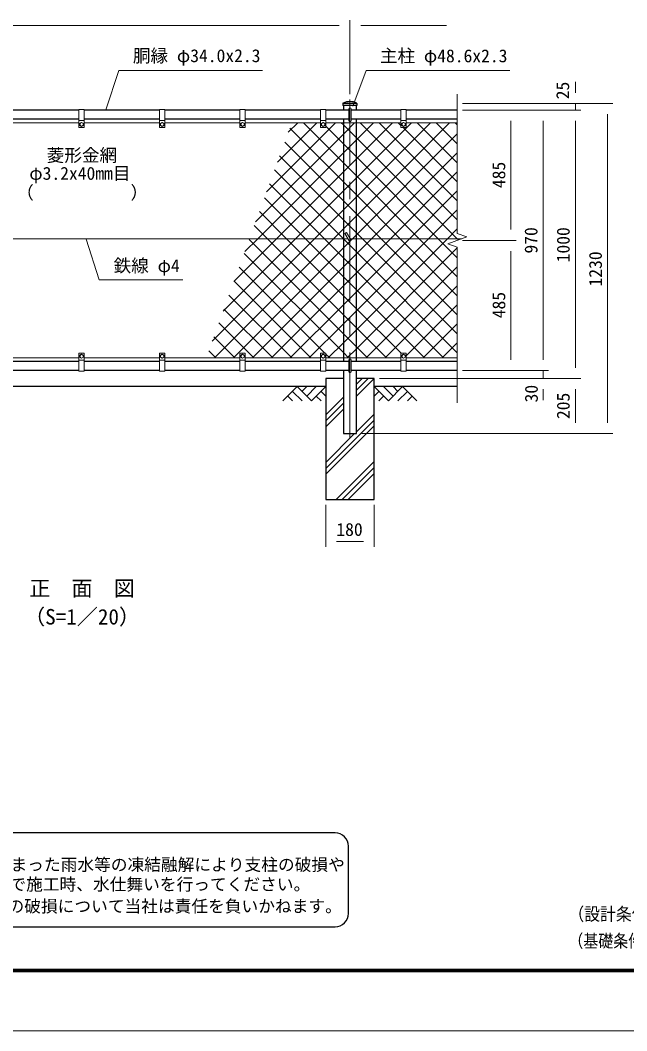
# Model space of a CAD drawing. Units: millimetres, scale not verified. Extents: x -4200 to 4200, y -2970 to 2970.
# Drawn here: x -2375 to -115, y -2970 to 795 of the extents above; entities that cross this region are included whole.
import ezdxf
from ezdxf.enums import TextEntityAlignment as Align

# ---------------------------------------------------------------- set-up
doc = ezdxf.new("R2010")
doc.units = ezdxf.units.MM
doc.header["$LTSCALE"] = 10
doc.linetypes.add('USER3', pattern=[50.8, 31.75, -6.35, 6.35, -6.35])
doc.layers.add('0-0_24', color=7, linetype='Continuous')
for name, color, linetype, lineweight in [('0-6_23', 2, 'Continuous', 9), ('0-A_D-STR1', 1, 'Continuous', 25), ('0-B_D-DCR-HCH', 7, 'Continuous', 13), ('0-C_D-STR2', 7, 'Continuous', 13), ('0-D_D-STR3', 3, 'Continuous', 13), ('0-E_D-BMK', 2, 'USER3', 13), ('0-F_D-STR-DIM', 7, 'Continuous', 13), ('1-1_D-STR4', 7, 'Continuous', 25), ('1-2_D-BGD', 7, 'Continuous', 25), ('1-3_D-STR-TXT', 7, 'Continuous', 13), ('1-4_D-TTL-TXT', 7, 'Continuous', 25)]:
    doc.layers.add(name, color=color, linetype=linetype, lineweight=lineweight)
doc.styles.add('ＭＳ ゴシック', font='')
doc.styles.get('ＭＳ ゴシック').set_extended_font_data('MS Gothic')

msp = doc.modelspace()

# ---------------------------------------------------------------- linework, layer by layer
at = {"layer": '0-6_23'}
for points in [[(-4200, 2970), (4200, 2970), (4200, -2970), (-4200, -2970)], [(-3930, 2750), (3930, 2750), (3930, -2750), (-3930, -2750)], [(-3927.5, 2747.5), (3927.5, 2747.5), (3927.5, -2747.5), (-3927.5, -2747.5)], [(-3925, 2745), (3925, 2745), (3925, -2745), (-3925, -2745)], [(-3922.5, 2742.5), (3922.5, 2742.5), (3922.5, -2742.5), (-3922.5, -2742.5)], [(-3920, 2740), (3920, 2740), (3920, -2740), (-3920, -2740)]]:
    msp.add_lwpolyline(points, close=True, dxfattribs=at)
at = {"layer": '0-A_D-STR1'}
for p, q in [((-2156.4, 460), (-2436.4, 460)), ((-1856.4, 460), (-2136.4, 460)), ((-1556.4, 460), (-1836.4, 460)), ((-1256.4, 460), (-1536.4, 460)), ((-1150.4, 460), (-1236.4, 460)), ((-1172.5, 485.33), (-1172.5, 477)), ((-1120.3, 485), (-1172.5, 485)), ((-1120.3, 477), (-1172.5, 477)), ((-1170.7, 477), (-1170.7, 460)), ((-956.4, 460), (-1142.4, 460)), ((-1122.1, 460), (-1122.1, 477)), ((-1120.3, 485.33), (-1120.3, 477)), ((-746.4, 460), (-936.4, 460)), ((-2156.4, 426), (-2436.4, 426)), ((-1856.4, 426), (-2136.4, 426)), ((-1556.4, 426), (-1836.4, 426)), ((-1256.4, 426), (-1536.4, 426)), ((-1150.4, 426), (-1236.4, 426)), ((-1170.7, 426), (-1170.7, -476)), ((-956.4, 426), (-1142.4, 426)), ((-1122.1, -476), (-1122.1, 426)), ((-746.4, 426), (-936.4, 426)), ((-2156.4, -476), (-2436.4, -476)), ((-1856.4, -476), (-2136.4, -476)), ((-1556.4, -476), (-1836.4, -476)), ((-1256.4, -476), (-1536.4, -476)), ((-1150.4, -476), (-1236.4, -476)), ((-956.4, -476), (-1142.4, -476)), ((-746.4, -476), (-936.4, -476)), ((-2156.4, -510), (-2436.4, -510)), ((-1856.4, -510), (-2136.4, -510)), ((-1556.4, -510), (-1836.4, -510)), ((-1256.4, -510), (-1536.4, -510)), ((-1150.4, -510), (-1236.4, -510)), ((-956.4, -510), (-1142.4, -510)), ((-746.4, -510), (-936.4, -510))]:
    msp.add_line(p, q, dxfattribs=at)
msp.add_lwpolyline([(-1170.7, -510), (-1170.7, -745), (-1122.1, -745), (-1122.1, -510)], dxfattribs=at)
for centre, radius, start, end in [((-1146.4, 432.66), 59.34, 64.40505, 115.59495), ((-1171.5, 485.33), 1, 122.29827, 180), ((-1121.3, 485.33), 1, 0, 57.70173)]:
    msp.add_arc(centre, radius, start, end, dxfattribs=at)
at = {"layer": '0-B_D-DCR-HCH'}
for p, q in [((-1236.4, -542.99), (-1233.41, -540)), ((-1122.1, -605.47), (-1056.63, -540)), ((-1122.1, -583.37), (-1078.73, -540)), ((-1122.1, -561.28), (-1100.82, -540)), ((-1342.82, -570), (-1396.04, -623.21)), ((-1360.56, -587.74), (-1324.92, -623.21)), ((-1342.82, -570), (-1289.61, -623.21)), ((-1325.09, -587.74), (-1307.35, -570)), ((-1307.35, -605.47), (-1271.87, -570)), ((-1289.61, -623.21), (-1236.4, -570)), ((-1254.14, -587.74), (-1236.4, -605.39)), ((-1003.19, -623.21), (-1056.4, -570)), ((-1038.66, -587.74), (-1056.4, -605.39)), ((-985.45, -605.47), (-1020.92, -570)), ((-949.98, -570), (-1003.19, -623.21)), ((-967.62, -587.83), (-985.45, -570)), ((-932.24, -587.74), (-967.88, -623.21)), ((-949.98, -570), (-896.76, -623.21)), ((-1378.3, -605.47), (-1360.48, -623.21)), ((-1271.87, -605.47), (-1254.06, -623.21)), ((-1236.4, -675.58), (-1170.7, -609.88)), ((-1236.4, -697.67), (-1170.7, -631.97)), ((-1020.92, -605.47), (-1038.74, -623.21)), ((-914.5, -605.47), (-932.32, -623.21)), ((-1236.4, -719.77), (-1170.7, -654.07)), ((-1122.1, -738.05), (-1056.4, -672.35)), ((-1236.4, -874.45), (-1056.4, -694.45)), ((-1236.4, -896.55), (-1056.4, -716.55)), ((-1236.4, -852.35), (-1129.05, -745)), ((-1197.27, -990), (-1056.4, -849.13)), ((-1175.17, -990), (-1056.4, -871.23)), ((-1153.08, -990), (-1056.4, -893.32))]:
    msp.add_line(p, q, dxfattribs=at)
at = {"layer": '0-C_D-STR2'}
for p, q in [((-1457.28, 155.37), (-1199.64, 413)), ((-1416.81, 266.54), (-1270.35, 413)), ((-1376.35, 377.72), (-1341.07, 413)), ((-1170.7, 192.94), (-1370.78, 393.02)), ((-1122.1, 349.12), (-1058.22, 413)), ((-1122.1, 278.41), (-987.51, 413)), ((-1122.1, 207.7), (-916.8, 413)), ((-1122.1, 136.99), (-846.09, 413)), ((-746.4, 51.48), (-1107.92, 413)), ((-746.4, 122.19), (-1037.21, 413)), ((-956.4, 402.9), (-966.5, 413)), ((-746.4, 192.9), (-948.5, 395)), ((-746.4, 263.61), (-895.79, 413)), ((-746.4, 334.32), (-825.08, 413)), ((-746.4, 405.03), (-754.37, 413)), ((-1170.7, 122.23), (-1389.65, 341.17)), ((-1170.7, 300.52), (-1122.1, 349.12)), ((-1490.22, -19), (-1170.7, 300.52)), ((-1170.7, 51.51), (-1408.52, 289.33)), ((-1170.7, 229.81), (-1122.1, 278.41)), ((-1065.96, -19), (-746.4, 300.56)), ((-1419.51, -19), (-1170.7, 229.81)), ((-995.25, -19), (-746.4, 229.85)), ((-1170.7, 159.1), (-1122.1, 207.7)), ((-1122.1, 144.34), (-1170.7, 192.94)), ((-1241.61, -19), (-1446.25, 185.65)), ((-1348.8, -19), (-1170.7, 159.1)), ((-924.54, -19), (-746.4, 159.14)), ((-1312.32, -19), (-1465.12, 133.81)), ((-1170.7, 88.39), (-1122.1, 136.99)), ((-1122.1, 73.63), (-1170.7, 122.23)), ((-958.76, -19), (-1122.1, 144.34)), ((-1278.09, -19), (-1170.7, 88.39)), ((-853.83, -19), (-746.4, 88.43)), ((-1122.1, 2.91), (-1170.7, 51.51)), ((-1029.47, -19), (-1122.1, 73.63)), ((-1100.18, -19), (-1122.1, 2.91)), ((-1659.6, -400.51), (-1278.09, -19)), ((-1619.13, -289.33), (-1348.8, -19)), ((-1578.67, -178.16), (-1419.51, -19)), ((-1538.21, -66.98), (-1490.22, -19)), ((-1170.7, -160.62), (-1312.32, -19)), ((-1170.7, -89.91), (-1241.61, -19)), ((-1122.1, -75.14), (-1065.96, -19)), ((-1122.1, -145.85), (-995.25, -19)), ((-1122.1, -216.56), (-924.54, -19)), ((-1122.1, -287.27), (-853.83, -19)), ((-746.4, -372.79), (-1100.18, -19)), ((-746.4, -302.07), (-1029.47, -19)), ((-746.4, -231.36), (-958.76, -19)), ((-1170.7, -123.74), (-1122.1, -75.14)), ((-1122.1, -138.51), (-1170.7, -89.91)), ((-1239.87, -445), (-1559.47, -125.4)), ((-1509.96, -463), (-1170.7, -123.74)), ((-1170.7, -194.45), (-1122.1, -145.85)), ((-797.61, -463), (-1122.1, -138.51)), ((-1085.69, -463), (-746.4, -123.7)), ((-1292.58, -463), (-1578.34, -177.24)), ((-1122.1, -209.22), (-1170.7, -160.62)), ((-1439.25, -463), (-1170.7, -194.45)), ((-1170.7, -265.16), (-1122.1, -216.56)), ((-868.32, -463), (-1122.1, -209.22)), ((-1014.98, -463), (-746.4, -194.42)), ((-1363.29, -463), (-1597.21, -229.09)), ((-1434, -463), (-1616.07, -280.93)), ((-1368.54, -463), (-1170.7, -265.16)), ((-1170.7, -335.87), (-1122.1, -287.27)), ((-936.4, -455.13), (-746.4, -265.13)), ((-1504.71, -463), (-1634.94, -332.77)), ((-1297.83, -463), (-1170.7, -335.87)), ((-873.56, -463), (-746.4, -335.84)), ((-1575.42, -463), (-1653.81, -384.61)), ((-802.85, -463), (-746.4, -406.55)), ((-1646.13, -463), (-1672.68, -436.45)), ((-1221.87, -463), (-1236.4, -448.47))]:
    msp.add_line(p, q, dxfattribs=at)
for points in [[(-1651.38, -463), (-1207.38, -19), (-1170.7, 17.68), (-1122.1, 66.28), (-775.38, 413)], [(-1497.74, 44.19), (-1170.7, 371.23), (-1128.93, 413)], [(-746.4, -160.65), (-888.05, -19), (-1122.1, 215.05), (-1170.7, 263.65), (-1320.05, 413)], [(-746.4, -89.94), (-817.34, -19), (-1122.1, 285.76), (-1170.7, 334.36), (-1236.4, 400.06)], [(-742.17, -23.46), (-746.63, -19), (-1122.1, 356.47), (-1170.7, 405.07), (-1178.63, 413)], [(-1142.42, -24.75), (-1136.67, -19), (-1122.1, -4.43), (-746.4, 371.27)], [(-746.4, -443.5), (-1122.1, -67.8), (-1170.7, -19.2), (-1170.9, -19), (-1427.39, 237.49)], [(-956.09, -445.94), (-1122.1, -279.93), (-1170.7, -231.33), (-1383.03, -19), (-1483.99, 81.97)], [(-1009.74, -463), (-1122.1, -350.64), (-1170.7, -302.04), (-1453.74, -19), (-1502.86, 30.12)], [(-1227.12, -463), (-1170.7, -406.58), (-1122.1, -357.98), (-783.12, -19), (-746.4, 17.72)], [(-1580.67, -463), (-1170.7, -53.03), (-1146.65, -28.98)], [(-1080.45, -463), (-1122.1, -421.35), (-1170.7, -372.75), (-1521.73, -21.72)], [(-1151.16, -463), (-1170.7, -443.46), (-1540.6, -73.56)], [(-1156.41, -463), (-1122.1, -428.69), (-746.4, -52.99)]]:
    msp.add_lwpolyline(points, dxfattribs=at)
at = {"layer": '0-D_D-STR3'}
for p, q in [((-2156.4, 462), (-2156.4, 397)), ((-2136.4, 462), (-2156.4, 462)), ((-2136.4, 462), (-2136.4, 397)), ((-1856.4, 462), (-1856.4, 397)), ((-1836.4, 462), (-1856.4, 462)), ((-1836.4, 462), (-1836.4, 397)), ((-1556.4, 462), (-1556.4, 397)), ((-1536.4, 462), (-1556.4, 462)), ((-1536.4, 462), (-1536.4, 397)), ((-1256.4, 462), (-1256.4, 397)), ((-1236.4, 462), (-1256.4, 462)), ((-1236.4, 462), (-1236.4, 397)), ((-1150.4, 421), (-1150.4, 465)), ((-1142.4, 421), (-1142.4, 465)), ((-956.4, 462), (-956.4, 397)), ((-936.4, 462), (-956.4, 462)), ((-936.4, 462), (-936.4, 397)), ((-2136.4, 422), (-2156.4, 422)), ((-2152.9, 410.74), (-2146.4, 414.5)), ((-2146.4, 414.5), (-2139.9, 410.74)), ((-1836.4, 422), (-1856.4, 422)), ((-1852.9, 410.74), (-1846.4, 414.5)), ((-1846.4, 414.5), (-1839.9, 410.74)), ((-1536.4, 422), (-1556.4, 422)), ((-1552.9, 410.74), (-1546.4, 414.5)), ((-1546.4, 414.5), (-1539.9, 410.74)), ((-1236.4, 422), (-1256.4, 422)), ((-1252.9, 410.74), (-1246.4, 414.5)), ((-1246.4, 414.5), (-1239.9, 410.74)), ((-936.4, 422), (-956.4, 422)), ((-952.9, 410.74), (-946.4, 414.5)), ((-946.4, 414.5), (-939.9, 410.74)), ((-2436.4, 413), (-2156.4, 413)), ((-2138.4, 395), (-2154.4, 395)), ((-2152.9, 410.74), (-2152.9, 403.26)), ((-2139.9, 410.74), (-2139.9, 403.26)), ((-2136.4, 413), (-1856.4, 413)), ((-1838.4, 395), (-1854.4, 395)), ((-1852.9, 410.74), (-1852.9, 403.26)), ((-1839.9, 410.74), (-1839.9, 403.26)), ((-1836.4, 413), (-1556.4, 413)), ((-1538.4, 395), (-1554.4, 395)), ((-1552.9, 410.74), (-1552.9, 403.26)), ((-1539.9, 410.74), (-1539.9, 403.26)), ((-1536.4, 413), (-1256.4, 413)), ((-1238.4, 395), (-1254.4, 395)), ((-1252.9, 410.74), (-1252.9, 403.26)), ((-1239.9, 410.74), (-1239.9, 403.26)), ((-1236.4, 413), (-956.4, 413)), ((-938.4, 395), (-954.4, 395)), ((-952.9, 410.74), (-952.9, 403.26)), ((-939.9, 410.74), (-939.9, 403.26)), ((-936.4, 413), (-746.4, 413)), ((-1165.79, 0.59), (-1158.86, 4.59)), ((-1165.79, 0.59), (-1149.86, -27)), ((-1158.86, 4.59), (-1142.94, -23)), ((-1154.48, -19), (-3145.24, -19)), ((-729.91, -19), (-1145.24, -19)), ((-2156.4, -512), (-2156.4, -447)), ((-2138.4, -445), (-2154.4, -445)), ((-2136.4, -512), (-2136.4, -447)), ((-1856.4, -512), (-1856.4, -447)), ((-1838.4, -445), (-1854.4, -445)), ((-1836.4, -512), (-1836.4, -447)), ((-1556.4, -512), (-1556.4, -447)), ((-1538.4, -445), (-1554.4, -445)), ((-1536.4, -512), (-1536.4, -447)), ((-1256.4, -512), (-1256.4, -447)), ((-1238.4, -445), (-1254.4, -445)), ((-1236.4, -512), (-1236.4, -447)), ((-956.4, -512), (-956.4, -447)), ((-938.4, -445), (-954.4, -445)), ((-936.4, -512), (-936.4, -447)), ((-2436.4, -463), (-2156.4, -463)), ((-2136.4, -472), (-2156.4, -472)), ((-2152.9, -460.74), (-2152.9, -453.26)), ((-2152.9, -460.74), (-2146.4, -464.5)), ((-2146.4, -464.5), (-2139.9, -460.74)), ((-2139.9, -460.74), (-2139.9, -453.26)), ((-2136.4, -463), (-1856.4, -463)), ((-1836.4, -472), (-1856.4, -472)), ((-1852.9, -460.74), (-1852.9, -453.26)), ((-1852.9, -460.74), (-1846.4, -464.5)), ((-1846.4, -464.5), (-1839.9, -460.74)), ((-1839.9, -460.74), (-1839.9, -453.26)), ((-1836.4, -463), (-1556.4, -463)), ((-1536.4, -472), (-1556.4, -472)), ((-1552.9, -460.74), (-1552.9, -453.26)), ((-1552.9, -460.74), (-1546.4, -464.5)), ((-1546.4, -464.5), (-1539.9, -460.74)), ((-1539.9, -460.74), (-1539.9, -453.26)), ((-1536.4, -463), (-1256.4, -463)), ((-1236.4, -472), (-1256.4, -472)), ((-1252.9, -460.74), (-1252.9, -453.26)), ((-1252.9, -460.74), (-1246.4, -464.5)), ((-1246.4, -464.5), (-1239.9, -460.74)), ((-1239.9, -460.74), (-1239.9, -453.26)), ((-1236.4, -463), (-956.4, -463)), ((-1150.4, -515), (-1150.4, -471)), ((-1142.4, -515), (-1142.4, -471)), ((-936.4, -472), (-956.4, -472)), ((-952.9, -460.74), (-952.9, -453.26)), ((-952.9, -460.74), (-946.4, -464.5)), ((-946.4, -464.5), (-939.9, -460.74)), ((-939.9, -460.74), (-939.9, -453.26)), ((-936.4, -463), (-746.4, -463)), ((-2136.4, -512), (-2156.4, -512)), ((-1836.4, -512), (-1856.4, -512)), ((-1536.4, -512), (-1556.4, -512)), ((-1236.4, -512), (-1256.4, -512)), ((-936.4, -512), (-956.4, -512))]:
    msp.add_line(p, q, dxfattribs=at)
for points in [[(-2152.9, 403.26), (-2146.4, 399.5), (-2139.9, 403.26)], [(-1852.9, 403.26), (-1846.4, 399.5), (-1839.9, 403.26)], [(-1552.9, 403.26), (-1546.4, 399.5), (-1539.9, 403.26)], [(-1252.9, 403.26), (-1246.4, 399.5), (-1239.9, 403.26)], [(-952.9, 403.26), (-946.4, 399.5), (-939.9, 403.26)], [(-2152.9, -453.26), (-2146.4, -449.5), (-2139.9, -453.26)], [(-1852.9, -453.26), (-1846.4, -449.5), (-1839.9, -453.26)], [(-1552.9, -453.26), (-1546.4, -449.5), (-1539.9, -453.26)], [(-1252.9, -453.26), (-1246.4, -449.5), (-1239.9, -453.26)], [(-952.9, -453.26), (-946.4, -449.5), (-939.9, -453.26)]]:
    msp.add_lwpolyline(points, dxfattribs=at)
for centre in [(-2146.4, 407), (-1846.4, 407), (-1546.4, 407), (-1246.4, 407), (-946.4, 407), (-2146.4, -457), (-1846.4, -457), (-1546.4, -457), (-1246.4, -457), (-946.4, -457)]:
    msp.add_circle(centre, 6.49, dxfattribs=at)
for centre, radius, start, end in [((-1146.4, 465), 4, 0, 180), ((-1146.4, 421), 4, 180, 0), ((-2154.4, 397), 2, 180, 270), ((-2138.4, 397), 2, 270, 0), ((-1854.4, 397), 2, 180, 270), ((-1838.4, 397), 2, 270, 0), ((-1554.4, 397), 2, 180, 270), ((-1538.4, 397), 2, 270, 0), ((-1254.4, 397), 2, 180, 270), ((-1238.4, 397), 2, 270, 0), ((-954.4, 397), 2, 180, 270), ((-938.4, 397), 2, 270, 0), ((-1146.4, -25), 4, 210, 30), ((-2154.4, -447), 2, 90, 180), ((-2138.4, -447), 2, 0, 90), ((-1854.4, -447), 2, 90, 180), ((-1838.4, -447), 2, 0, 90), ((-1554.4, -447), 2, 90, 180), ((-1538.4, -447), 2, 0, 90), ((-1254.4, -447), 2, 90, 180), ((-1238.4, -447), 2, 0, 90), ((-954.4, -447), 2, 90, 180), ((-938.4, -447), 2, 0, 90), ((-1146.4, -471), 4, 0, 180), ((-1146.4, -515), 4, 180, 0)]:
    msp.add_arc(centre, radius, start, end, dxfattribs=at)
at = {"layer": '0-E_D-BMK'}
msp.add_line((-1146.4, -760), (-1146.4, 500), dxfattribs=at)
at = {"layer": '0-F_D-STR-DIM'}
for p, q in [((-1146.4, 520), (-1146.4, 795)), ((-1146.4, 520), (-1146.4, 795)), ((-3106.4, 775), (-1186.4, 775)), ((-1106.4, 775), (-786.4, 775)), ((-306.4, 525), (-306.4, 565)), ((-746.4, 520), (-746.4, 0.65)), ((-726.4, 485), (-166.4, 485)), ((-726.4, 485), (-286.4, 485)), ((-726.4, 460), (-406.4, 460)), ((-726.4, 460), (-286.4, 460)), ((-726.4, 460), (-286.4, 460)), ((-726.4, 460), (-526.4, 460)), ((-306.4, 460), (-306.4, 485)), ((-546.4, 15), (-546.4, 420)), ((-426.4, 420), (-426.4, -470)), ((-306.4, -500), (-306.4, 420)), ((-306.4, 420), (-306.4, 380)), ((-186.4, 445), (-186.4, -705)), ((-711.16, -12.17), (-746.4, 0.65)), ((-781.64, -37.83), (-711.16, -12.17)), ((-726.4, -25), (-526.4, -25)), ((-726.4, -25), (-526.4, -25)), ((-746.4, -50.65), (-781.64, -37.83)), ((-746.4, -50.65), (-746.4, -630)), ((-546.4, -470), (-546.4, -65)), ((-426.4, -470), (-426.4, -430)), ((-726.4, -510), (-406.4, -510)), ((-726.4, -510), (-406.4, -510)), ((-726.4, -510), (-526.4, -510)), ((-426.4, -510), (-426.4, -540)), ((-1036.4, -540), (-406.4, -540)), ((-1036.4, -540), (-286.4, -540)), ((-1036.4, -540), (-286.4, -540)), ((-426.4, -580), (-426.4, -620)), ((-306.4, -580), (-306.4, -705)), ((-1102.1, -745), (-166.4, -745)), ((-1102.1, -745), (-286.4, -745)), ((-1236.4, -1010), (-1236.4, -1167.32)), ((-1056.4, -1010), (-1056.4, -1167.32)), ((-1196.4, -1147.32), (-1096.4, -1147.32))]:
    msp.add_line(p, q, dxfattribs=at)
at = {"layer": '1-1_D-STR4'}
msp.add_line((-1056.4, -540), (-1122.1, -540), dxfattribs=at)
msp.add_lwpolyline([(-1170.7, -540), (-1236.4, -540), (-1236.4, -990), (-1056.4, -990), (-1056.4, -540)], dxfattribs=at)
at = {"layer": '1-2_D-BGD'}
for p, q in [((-1236.4, -570), (-3056.4, -570)), ((-746.4, -570), (-1056.4, -570))]:
    msp.add_line(p, q, dxfattribs=at)
at = {"layer": '1-3_D-STR-TXT'}
for points in [[(-1471.73, 608.26), (-2007.68, 608.26), (-2055.77, 461.9)], [(-551.01, 608), (-1085.69, 608), (-1135.71, 474.44)], [(-1769.45, -172.63), (-2080.78, -172.63), (-2128.87, -20.91)]]:
    msp.add_lwpolyline(points, dxfattribs=at)
at = {"layer": '1-4_D-TTL-TXT', "color": 2}
for p, q in [((-1201.89, -2232.69), (-3647.44, -2232.69)), ((-1151.89, -2532.69), (-1151.89, -2282.69)), ((-3647.44, -2582.69), (-1201.89, -2582.69))]:
    msp.add_line(p, q, dxfattribs=at)
for centre, start, end in [((-1201.89, -2282.69), 0, 90), ((-1201.89, -2532.69), 270, 0)]:
    msp.add_arc(centre, 50, start, end, dxfattribs=at)

# ---------------------------------------------------------------- texts
at = {"layer": '0-0_24', "style": 'ＭＳ ゴシック'}
for s, width, p in [('（設計条件）風荷重：昭和57年改正 建築基準法・同施行令に基づく風圧力に準拠。', 0.9, (-332.45, -2573.6)), ('（基礎条件）長期許容地耐力98kN/m の場合。', 0.85, (-332.45, -2673.6))]:
    msp.add_text(s, height=48.11, dxfattribs=dict(at, width=width)).set_placement(p, align=Align.BOTTOM_LEFT)
at = {"layer": '0-F_D-STR-DIM', "style": 'ＭＳ ゴシック'}
for s, p in [('25', (-315.13, 500.65)), ('485', (-553.15, 169.65)), ('970', (-433.15, -74.13)), ('1000', (-313.15, -106.9)), ('1230', (-193.15, -196.9)), ('485', (-553.15, -315.35)), ('30', (-432.01, -628.89)), ('205', (-313.15, -690.85))]:
    msp.add_text(s, height=48.09, rotation=90, dxfattribs=at).set_placement(p, align=Align.BOTTOM_LEFT)
msp.add_text('180', height=48.09, dxfattribs=at).set_placement((-1197.05, -1140.57), align=Align.BOTTOM_LEFT)
at = {"layer": '1-3_D-STR-TXT', "style": 'ＭＳ ゴシック'}
for s, p in [('胴縁 φ34.0x2.3', (-1955.23, 624.52)), ('主柱 φ48.6x2.3', (-1034.76, 624.01)), ('菱形金網', (-2276.35, 253.8)), ('φ3.2x40mm目', (-2341.32, 186.21)), ('（\u3000\u3000   \u3000\u3000）', (-2390.05, 114.56)), ('鉄線 φ4', (-2027.06, -157.76))]:
    msp.add_text(s, height=48.09, dxfattribs=at).set_placement(p, align=Align.BOTTOM_LEFT)
at = {"layer": '1-4_D-TTL-TXT', "style": 'ＭＳ ゴシック'}
for s, height, p in [('正\u3000面\u3000図', 57.7, (-2341.32, -1367.71)), ('（S=1／20）', 57.7, (-2360.82, -1473.59)), ('凍結の恐れがある場所への設置は、内部に溜まった雨水等の凍結融解により支柱の破損や', 45.67, (-3657.26, -2387.36)), ('コンクリート基礎の破損の恐れがありますので施工時、水仕舞いを行ってください。', 45.67, (-3661.37, -2460.79)), ('施工による水仕舞い不備で起こる支柱・基礎の破損について当社は責任を負いかねます。 ', 45.67, (-3668.37, -2542.28))]:
    msp.add_text(s, height=height, dxfattribs=at).set_placement(p, align=Align.BOTTOM_LEFT)

doc.saveas('drawing.dxf')
